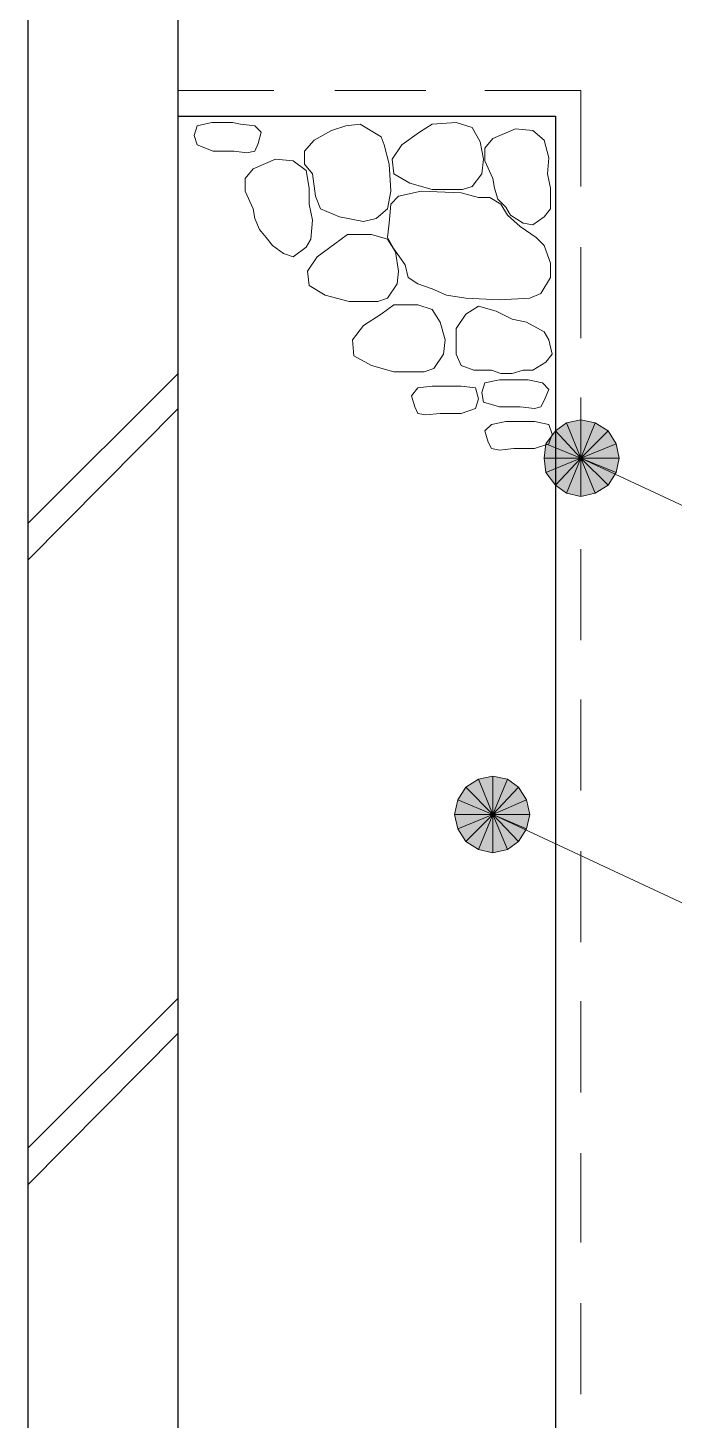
# Model space of a CAD drawing. Header units: millimetres. Extents: x 0 to 420, y 0 to 297.
# Drawn here: x 77.55 to 86.11, y 218.08 to 236.52 of the extents above; entities that cross this region are included whole.
import ezdxf

# ---------------------------------------------------------------- set-up
doc = ezdxf.new("R2010")
doc.units = ezdxf.units.MM

msp = doc.modelspace()

# ---------------------------------------------------------------- hatches: boundary and pattern name
h = msp.add_hatch(color=7)
h.paths.add_polyline_path([(85.238, 231.182), (85.069, 231.288), (84.878, 230.822), (85.238, 231.182)])
h.paths.add_polyline_path([(85.069, 231.288), (84.878, 230.822), (84.878, 231.33), (85.069, 231.288)])
h.paths.add_polyline_path([(84.878, 230.822), (84.878, 231.33), (84.688, 231.288), (84.878, 230.822)])
h = msp.add_hatch(color=7)
h.paths.add_polyline_path([(84.54, 231.182), (84.413, 231.013), (84.878, 230.822), (84.54, 231.182)])
h.paths.add_polyline_path([(84.413, 231.013), (84.878, 230.822), (84.392, 230.822), (84.413, 231.013)])
h.paths.add_polyline_path([(84.878, 230.822), (84.392, 230.822), (84.413, 230.632), (84.878, 230.822)])
for points in [[(84.688, 231.288), (84.54, 231.182), (84.878, 230.822), (84.688, 231.288)], [(83.524, 226.568), (83.354, 226.462), (83.714, 226.102), (83.524, 226.568)]]:
    msp.add_hatch(color=7).paths.add_polyline_path(points)
h = msp.add_hatch(color=7)
h.paths.add_polyline_path([(85.344, 230.632), (85.386, 230.822), (84.878, 230.822), (85.344, 230.632)])
h.paths.add_polyline_path([(85.386, 230.822), (84.878, 230.822), (85.344, 231.013), (85.386, 230.822)])
h.paths.add_polyline_path([(84.878, 230.822), (85.344, 231.013), (85.238, 231.182), (84.878, 230.822)])
h = msp.add_hatch(color=7)
h.paths.add_polyline_path([(84.413, 230.632), (84.54, 230.463), (84.878, 230.822), (84.413, 230.632)])
h.paths.add_polyline_path([(84.54, 230.463), (84.878, 230.822), (84.688, 230.357), (84.54, 230.463)])
h.paths.add_polyline_path([(84.878, 230.822), (84.688, 230.357), (84.878, 230.314), (84.878, 230.822)])
h = msp.add_hatch(color=7)
h.paths.add_polyline_path([(84.878, 230.314), (85.069, 230.357), (84.878, 230.822), (84.878, 230.314)])
h.paths.add_polyline_path([(85.069, 230.357), (84.878, 230.822), (85.238, 230.463), (85.069, 230.357)])
h.paths.add_polyline_path([(84.878, 230.822), (85.238, 230.463), (85.344, 230.632), (84.878, 230.822)])
h = msp.add_hatch(color=7)
h.paths.add_polyline_path([(84.053, 226.462), (83.905, 226.568), (83.714, 226.102), (84.053, 226.462)])
h.paths.add_polyline_path([(83.905, 226.568), (83.714, 226.102), (83.714, 226.61), (83.905, 226.568)])
h.paths.add_polyline_path([(83.714, 226.102), (83.714, 226.61), (83.524, 226.568), (83.714, 226.102)])
h = msp.add_hatch(color=7)
h.paths.add_polyline_path([(83.354, 226.462), (83.249, 226.293), (83.714, 226.102), (83.354, 226.462)])
h.paths.add_polyline_path([(83.249, 226.293), (83.714, 226.102), (83.206, 226.102), (83.249, 226.293)])
h.paths.add_polyline_path([(83.714, 226.102), (83.206, 226.102), (83.249, 225.912), (83.714, 226.102)])
h = msp.add_hatch(color=7)
h.paths.add_polyline_path([(84.159, 225.912), (84.201, 226.102), (83.714, 226.102), (84.159, 225.912)])
h.paths.add_polyline_path([(84.201, 226.102), (83.714, 226.102), (84.159, 226.293), (84.201, 226.102)])
h.paths.add_polyline_path([(83.714, 226.102), (84.159, 226.293), (84.053, 226.462), (83.714, 226.102)])
h = msp.add_hatch(color=7)
h.paths.add_polyline_path([(83.249, 225.912), (83.354, 225.742), (83.714, 226.102), (83.249, 225.912)])
h.paths.add_polyline_path([(83.354, 225.742), (83.714, 226.102), (83.524, 225.637), (83.354, 225.742)])
h.paths.add_polyline_path([(83.714, 226.102), (83.524, 225.637), (83.714, 225.594), (83.714, 226.102)])
h = msp.add_hatch(color=7)
h.paths.add_polyline_path([(83.714, 225.594), (83.905, 225.637), (83.714, 226.102), (83.714, 225.594)])
h.paths.add_polyline_path([(83.905, 225.637), (83.714, 226.102), (84.053, 225.742), (83.905, 225.637)])
h.paths.add_polyline_path([(83.714, 226.102), (84.053, 225.742), (84.159, 225.912), (83.714, 226.102)])

# ---------------------------------------------------------------- linework, layer by layer
at = {"lineweight": 25}
msp.add_lwpolyline([(79.544, 245.364), (80.878, 245.364), (80.878, 248.687), (78.888, 248.687), (78.888, 246.761), (77.555, 246.761), (77.555, 215.35), (79.544, 215.35)], close=True, dxfattribs=at)
at = {"lineweight": 13}
for points in [[(79.544, 235.691), (80.814, 235.691)], [(81.619, 235.691), (82.825, 235.691)], [(83.608, 235.691), (84.878, 235.691)], [(84.878, 235.691), (84.878, 234.421)], [(84.878, 233.616), (84.878, 232.41)], [(77.555, 229.955), (79.544, 231.944)], [(84.878, 231.627), (84.878, 230.42)], [(79.544, 231.479), (77.555, 229.468)], [(84.878, 230.822), (99.356, 224.07)], [(84.878, 229.616), (84.878, 228.409)], [(84.878, 227.626), (84.878, 226.42)], [(83.714, 226.102), (99.886, 218.546)], [(84.878, 225.615), (84.878, 224.409)], [(77.555, 221.679), (79.544, 223.668)], [(84.878, 223.626), (84.878, 222.419)], [(79.544, 223.203), (77.555, 221.192)], [(84.878, 221.615), (84.878, 220.43)], [(84.878, 219.625), (84.878, 218.419)]]:
    msp.add_lwpolyline(points, dxfattribs=at)
at = {"lineweight": 30}
for points in [[(79.544, 235.352), (84.54, 235.352)], [(84.54, 235.352), (84.54, 205.02)]]:
    msp.add_lwpolyline(points, dxfattribs=at)
at = {"lineweight": 13}
for points in [[(80.37, 235.246), (80.56, 235.225), (80.645, 235.14), (80.603, 234.992), (80.56, 234.887), (80.454, 234.865), (80.285, 234.887), (80.01, 234.887), (79.798, 234.971), (79.756, 235.098), (79.798, 235.225), (79.989, 235.267), (80.264, 235.267)], [(82.233, 235.077), (82.275, 234.971), (82.338, 234.717), (82.36, 234.357), (82.317, 234.124), (82.169, 233.997), (82, 233.955), (81.682, 234.019), (81.428, 234.124), (81.365, 234.294), (81.322, 234.59), (81.217, 234.717), (81.217, 234.887), (81.344, 235.035), (81.576, 235.162), (81.767, 235.225), (81.957, 235.246)], [(83.227, 235.267), (83.439, 235.204), (83.545, 235.013), (83.587, 234.781), (83.566, 234.59), (83.439, 234.421), (83.312, 234.379), (82.91, 234.379), (82.613, 234.463), (82.402, 234.59), (82.381, 234.781), (82.508, 234.971), (82.741, 235.14), (82.91, 235.246)], [(84.476, 234.124), (84.392, 234.019), (84.243, 233.913), (84.116, 233.934), (83.947, 234.04), (83.884, 234.146), (83.778, 234.251), (83.735, 234.4), (83.714, 234.527), (83.608, 234.759), (83.608, 234.929), (83.714, 235.056), (84.011, 235.183), (84.243, 235.162), (84.392, 235.035), (84.455, 234.802), (84.434, 234.59), (84.476, 234.4)], [(81.301, 233.722), (81.238, 233.616), (81.068, 233.489), (80.941, 233.532), (80.793, 233.638), (80.709, 233.743), (80.624, 233.849), (80.56, 233.997), (80.539, 234.124), (80.433, 234.357), (80.433, 234.527), (80.539, 234.654), (80.836, 234.781), (81.068, 234.759), (81.238, 234.632), (81.28, 234.4), (81.28, 234.188), (81.322, 233.976)], [(83.799, 232.918), (83.354, 232.939), (83.1, 232.981), (82.91, 233.066), (82.719, 233.13), (82.592, 233.214), (82.55, 233.384), (82.402, 233.595), (82.317, 233.743), (82.338, 233.934), (82.36, 234.188), (82.465, 234.294), (82.762, 234.357), (83.291, 234.336), (83.524, 234.273), (83.672, 234.273), (83.82, 234.188), (83.905, 234.04), (84.074, 233.892), (84.286, 233.743), (84.392, 233.638), (84.476, 233.405), (84.476, 233.214), (84.349, 233.003), (84.201, 232.939)], [(82.106, 233.786), (82.317, 233.722), (82.423, 233.553), (82.465, 233.299), (82.444, 233.13), (82.317, 232.939), (82.19, 232.897), (81.809, 232.897), (81.492, 232.981), (81.28, 233.108), (81.259, 233.299), (81.386, 233.489), (81.619, 233.659), (81.788, 233.786)], [(82.719, 232.854), (82.91, 232.791), (83.016, 232.622), (83.079, 232.389), (83.058, 232.198), (82.931, 232.008), (82.804, 231.965), (82.402, 231.965), (82.106, 232.05), (81.873, 232.177), (81.852, 232.389), (82, 232.579), (82.233, 232.728), (82.402, 232.854)], [(84.392, 232.495), (84.455, 232.389), (84.497, 232.198), (84.413, 232.092), (84.243, 231.987), (84.116, 231.987), (83.968, 231.944), (83.82, 231.944), (83.693, 231.987), (83.46, 231.987), (83.291, 232.05), (83.227, 232.198), (83.227, 232.537), (83.354, 232.728), (83.524, 232.833), (83.757, 232.77), (83.968, 232.664), (84.159, 232.622)], [(82.91, 231.775), (82.719, 231.754), (82.635, 231.648), (82.677, 231.5), (82.719, 231.415), (82.825, 231.394), (83.016, 231.415), (83.291, 231.415), (83.481, 231.479), (83.524, 231.606), (83.481, 231.754), (83.291, 231.775), (83.016, 231.775)], [(84.18, 231.86), (84.37, 231.817), (84.455, 231.733), (84.392, 231.584), (84.349, 231.5), (84.265, 231.479), (84.074, 231.5), (83.799, 231.5), (83.587, 231.563), (83.566, 231.69), (83.608, 231.817), (83.799, 231.86), (84.074, 231.86)], [(83.884, 231.309), (83.693, 231.267), (83.608, 231.182), (83.651, 231.034), (83.693, 230.949), (83.799, 230.928), (83.989, 230.949), (84.265, 230.949), (84.455, 231.013), (84.497, 231.14), (84.455, 231.267), (84.265, 231.309), (83.989, 231.309)]]:
    msp.add_lwpolyline(points, close=True, dxfattribs=at)
at = {"lineweight": 0}
for points in [[(84.878, 230.822), (84.878, 231.33), (84.688, 231.288)], [(85.069, 231.288), (84.878, 230.822), (84.878, 231.33)], [(84.54, 231.182), (84.413, 231.013), (84.878, 230.822)], [(84.688, 231.288), (84.54, 231.182), (84.878, 230.822)], [(85.238, 231.182), (85.069, 231.288), (84.878, 230.822)], [(84.878, 230.822), (85.344, 231.013), (85.238, 231.182)], [(84.413, 231.013), (84.878, 230.822), (84.392, 230.822)], [(85.386, 230.822), (84.878, 230.822), (85.344, 231.013)], [(84.878, 230.822), (84.392, 230.822), (84.413, 230.632)], [(84.413, 230.632), (84.54, 230.463), (84.878, 230.822)], [(84.54, 230.463), (84.878, 230.822), (84.688, 230.357)], [(84.878, 230.822), (84.688, 230.357), (84.878, 230.314)], [(84.878, 230.314), (85.069, 230.357), (84.878, 230.822)], [(85.069, 230.357), (84.878, 230.822), (85.238, 230.463)], [(84.878, 230.822), (85.238, 230.463), (85.344, 230.632)], [(85.344, 230.632), (85.386, 230.822), (84.878, 230.822)], [(83.524, 226.568), (83.354, 226.462), (83.714, 226.102)], [(83.714, 226.102), (83.714, 226.61), (83.524, 226.568)], [(83.905, 226.568), (83.714, 226.102), (83.714, 226.61)], [(84.053, 226.462), (83.905, 226.568), (83.714, 226.102)], [(83.354, 226.462), (83.249, 226.293), (83.714, 226.102)], [(83.714, 226.102), (84.159, 226.293), (84.053, 226.462)], [(83.249, 226.293), (83.714, 226.102), (83.206, 226.102)], [(84.201, 226.102), (83.714, 226.102), (84.159, 226.293)], [(83.714, 226.102), (83.206, 226.102), (83.249, 225.912)], [(83.249, 225.912), (83.354, 225.742), (83.714, 226.102)], [(83.354, 225.742), (83.714, 226.102), (83.524, 225.637)], [(83.714, 226.102), (83.524, 225.637), (83.714, 225.594)], [(83.714, 225.594), (83.905, 225.637), (83.714, 226.102)], [(83.905, 225.637), (83.714, 226.102), (84.053, 225.742)], [(83.714, 226.102), (84.053, 225.742), (84.159, 225.912)], [(84.159, 225.912), (84.201, 226.102), (83.714, 226.102)]]:
    msp.add_lwpolyline(points, close=True, dxfattribs=at)

doc.saveas('drawing.dxf')
